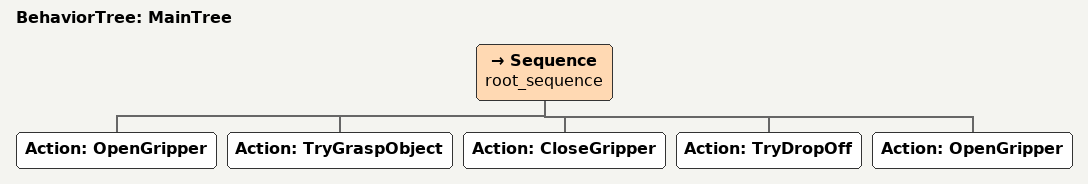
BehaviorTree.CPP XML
<root BTCPP_Format="4">
    <BehaviorTree ID="MainTree">
        <Sequence name="root_sequence">
            <Action ID="OpenGripper" />
            <Action ID="TryGraspObject" />
            <Action ID="CloseGripper" />
            <Action ID="TryDropOff" />
            <Action ID="OpenGripper" />
        </Sequence>
    </BehaviorTree>
</root>
